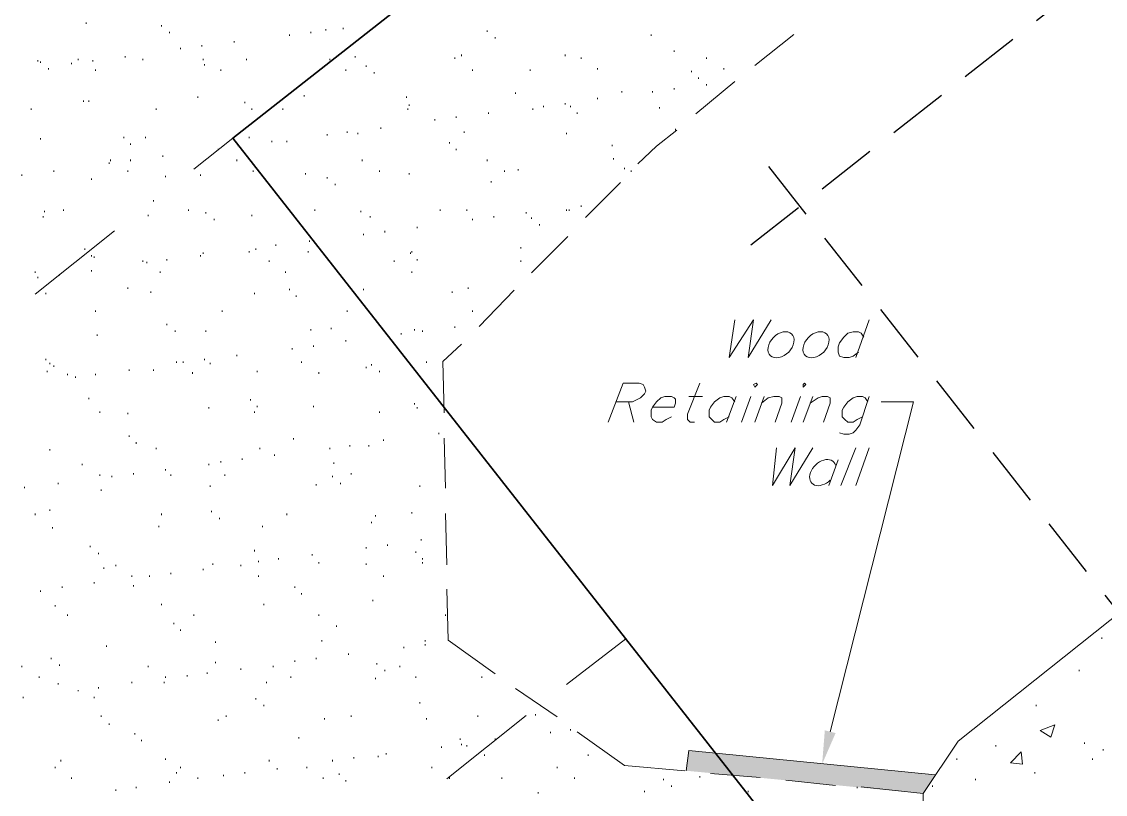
# Model space of a CAD drawing. Header units: inches. Extents: x 10 to 486, y 7 to 426.
# Drawn here: x 46.1 to 99.8, y 120.3 to 158.6 of the extents above; entities that cross this region are included whole.
import ezdxf

# ---------------------------------------------------------------- set-up
doc = ezdxf.new("R2010")
doc.units = ezdxf.units.IN
doc.header["$LTSCALE"] = 3
doc.header["$MEASUREMENT"] = 0
doc.linetypes.add('DASHEDX2', pattern=[1.5, 1, -0.5])
doc.layers.add('Building Setbacks', color=1, linetype='DASHEDX2')
doc.layers.add('PDF_Solid Fills', color=7, linetype='Continuous')
doc.layers.add('PDF_Geometry', color=7, linetype='Continuous', true_color=0x999999)

msp = doc.modelspace()

# ---------------------------------------------------------------- linework, layer by layer
at = {"layer": 'Building Setbacks'}
for points in [[(82.279, 147.535), (358.622, 364.348)], [(83.145, 151.408), (176.582, 32.411)]]:
    msp.add_lwpolyline(points, dxfattribs=at)
at = {"layer": 'PDF_Geometry', "color": 7, "lineweight": 35}
msp.add_lwpolyline([(152.877, 30.217), (376.677, 27.083), (379.477, 363.817), (346.277, 380.083), (56.61, 152.817)], close=True, dxfattribs=at)
at = {"layer": 'PDF_Geometry', "lineweight": 13}
for points in [[(49.344, 158.55), (49.344, 158.483)], [(53.077, 158.417), (53.077, 158.35)], [(53.477, 158.083), (53.477, 158.017)], [(59.41, 157.95), (59.41, 157.883)], [(60.477, 158.083), (60.477, 158.017)], [(61.21, 158.217), (61.21, 158.15)], [(62.077, 158.283), (62.077, 158.217)], [(69.21, 158.15), (69.21, 158.083)], [(77.343, 157.95), (77.343, 157.883)], [(84.41, 157.95), (82.477, 156.417)], [(55.077, 157.417), (55.077, 157.35)], [(56.677, 157.617), (56.677, 157.55)], [(69.61, 157.817), (69.61, 157.75)], [(51.277, 156.883), (51.277, 156.817)], [(54.01, 157.283), (54.01, 157.217)], [(62.677, 156.883), (62.677, 156.817)], [(67.61, 156.817), (67.61, 156.75)], [(67.943, 156.95), (67.943, 156.883)], [(73.077, 156.95), (73.077, 156.883)], [(73.877, 156.817), (73.877, 156.75)], [(78.477, 157.15), (78.477, 157.083)], [(80.077, 156.817), (80.077, 156.75)], [(46.944, 156.683), (46.944, 156.617)], [(47.077, 156.617), (47.077, 156.55)], [(47.477, 156.283), (47.477, 156.217)], [(48.61, 156.55), (48.61, 156.483)], [(48.944, 156.75), (48.944, 156.683)], [(49.677, 156.683), (49.677, 156.617)], [(52.144, 156.75), (52.144, 156.683)], [(55.143, 156.75), (55.143, 156.683)], [(55.21, 156.483), (55.21, 156.417)], [(57.277, 156.75), (57.277, 156.683)], [(61.41, 156.75), (61.41, 156.683)], [(63.21, 156.417), (63.21, 156.35)], [(74.677, 156.283), (74.677, 156.217)], [(80.943, 156.283), (80.943, 156.217)], [(49.81, 156.217), (49.81, 156.15)], [(56.01, 156.217), (56.01, 156.15)], [(62.21, 156.217), (62.21, 156.15)], [(63.61, 156.083), (63.61, 156.017)], [(68.477, 156.217), (68.477, 156.15)], [(71.343, 156.217), (71.343, 156.15)], [(79.343, 156.15), (79.343, 156.083)], [(79.677, 155.817), (79.677, 155.75)], [(78.477, 155.283), (78.477, 155.217)], [(81.477, 155.617), (79.543, 154.017)], [(80.077, 155.483), (80.077, 155.417)], [(49.21, 154.683), (49.21, 154.617)], [(49.477, 154.683), (49.477, 154.617)], [(54.877, 154.883), (54.877, 154.817)], [(60.143, 154.95), (60.143, 154.883)], [(65.21, 154.883), (65.21, 154.817)], [(70.61, 155.083), (70.61, 155.017)], [(74.677, 154.817), (74.677, 154.75)], [(75.877, 155.15), (75.877, 155.083)], [(77.41, 155.15), (77.41, 155.083)], [(46.61, 154.283), (46.61, 154.217)], [(52.81, 154.283), (52.81, 154.217)], [(57.21, 154.617), (57.21, 154.55)], [(57.543, 154.283), (57.543, 154.217)], [(59.077, 154.283), (59.077, 154.217)], [(65.277, 154.283), (65.277, 154.217)], [(65.343, 154.483), (65.343, 154.417)], [(71.477, 154.283), (71.477, 154.217)], [(72.01, 154.417), (72.01, 154.35)], [(73.077, 154.55), (73.077, 154.483)], [(73.343, 154.417), (73.343, 154.35)], [(77.743, 154.35), (77.743, 154.283)], [(66.61, 153.75), (66.61, 153.683)], [(67.677, 153.883), (67.677, 153.817)], [(69.277, 154.083), (69.277, 154.017)], [(73.677, 154.083), (73.677, 154.017)], [(62.277, 153.15), (62.277, 153.083)], [(62.81, 153.083), (62.81, 153.017)], [(63.943, 153.35), (63.943, 153.283)], [(68.077, 153.15), (68.077, 153.083)], [(73.143, 153.083), (73.143, 153.017)], [(78.61, 153.217), (77.61, 152.417), (76.677, 151.55)], [(78.543, 153.283), (78.543, 153.217)], [(47.077, 152.817), (47.077, 152.75)], [(51.21, 152.883), (51.21, 152.817)], [(51.544, 152.55), (51.544, 152.483)], [(52.277, 152.883), (52.277, 152.817)], [(57.41, 152.883), (57.41, 152.817)], [(58.543, 152.683), (58.543, 152.617)], [(59.277, 152.683), (59.277, 152.617)], [(61.277, 153.017), (61.277, 152.95)], [(67.343, 152.617), (67.343, 152.55)], [(55.877, 152.283), (55.877, 152.217)], [(56.877, 152.483), (56.877, 152.417)], [(67.677, 152.283), (67.677, 152.217)], [(75.41, 152.483), (75.41, 152.417)], [(50.477, 151.617), (50.477, 151.55)], [(50.544, 151.75), (50.544, 151.683)], [(51.544, 151.75), (51.544, 151.683)], [(53.143, 151.95), (53.143, 151.883)], [(56.81, 151.75), (56.81, 151.683)], [(63.01, 151.75), (63.01, 151.683)], [(69.21, 151.75), (69.21, 151.683)], [(75.477, 151.817), (75.477, 151.75)], [(46.144, 151.017), (46.144, 150.95)], [(47.744, 151.217), (47.744, 151.15)], [(51.41, 151.217), (51.41, 151.15)], [(53.277, 150.95), (53.277, 150.883)], [(55.01, 151.017), (55.01, 150.95)], [(57.61, 151.217), (57.61, 151.15)], [(60.21, 151.083), (60.21, 151.017)], [(63.877, 151.217), (63.877, 151.15)], [(65.343, 151.083), (65.343, 151.017)], [(70.077, 151.217), (70.077, 151.15)], [(70.743, 151.283), (70.743, 151.217)], [(76.01, 151.35), (76.01, 151.283)], [(76.343, 151.217), (76.343, 151.15)], [(49.61, 150.817), (49.61, 150.75)], [(61.277, 150.883), (61.277, 150.817)], [(61.677, 150.55), (61.677, 150.483)], [(69.41, 150.683), (69.41, 150.617)], [(75.81, 150.617), (74.077, 148.883)], [(73.877, 149.483), (73.877, 149.417)], [(47.21, 148.95), (47.21, 148.883)], [(47.277, 149.217), (47.277, 149.15)], [(48.21, 149.283), (48.21, 149.217)], [(52.41, 149.017), (52.41, 148.95)], [(54.41, 149.283), (54.41, 149.217)], [(55.277, 149.15), (55.277, 149.083)], [(55.677, 148.817), (55.677, 148.75)], [(57.543, 149.017), (57.543, 148.95)], [(60.677, 149.283), (60.677, 149.217)], [(62.943, 149.217), (62.943, 149.15)], [(63.41, 148.95), (63.41, 148.883)], [(66.877, 149.283), (66.877, 149.217)], [(68.21, 149.283), (68.21, 149.217)], [(68.477, 148.817), (68.477, 148.75)], [(69.543, 148.95), (69.543, 148.883)], [(71.143, 149.15), (71.143, 149.083)], [(71.41, 148.883), (71.41, 148.817)], [(73.143, 149.283), (73.143, 149.217)], [(73.277, 149.283), (73.277, 149.217)], [(64.143, 148.217), (64.143, 148.15)], [(65.743, 148.417), (65.743, 148.35)], [(71.81, 148.55), (71.81, 148.483)], [(60.41, 147.75), (60.41, 147.683)], [(63.077, 148.083), (63.077, 148.017)], [(73.21, 147.95), (71.41, 146.15)], [(49.277, 147.35), (49.277, 147.283)], [(55.143, 147.15), (55.143, 147.083)], [(57.41, 147.217), (57.41, 147.15)], [(57.743, 147.35), (57.743, 147.283)], [(58.743, 147.55), (58.743, 147.483)], [(60.343, 147.217), (60.343, 147.15)], [(65.41, 147.15), (65.41, 147.083)], [(65.477, 147.217), (65.477, 147.15)], [(70.877, 147.417), (70.877, 147.35)], [(49.61, 147.017), (49.61, 146.95)], [(49.744, 146.95), (49.744, 146.883)], [(52.144, 146.75), (52.144, 146.683)], [(52.344, 146.683), (52.344, 146.617)], [(53.343, 146.817), (53.343, 146.75)], [(55.01, 147.017), (55.01, 146.95)], [(58.41, 146.75), (58.41, 146.683)], [(64.61, 146.75), (64.61, 146.683)], [(65.743, 146.817), (65.743, 146.75)], [(70.877, 146.75), (70.877, 146.683)], [(46.81, 146.217), (46.81, 146.15)], [(48.01, 146.083), (48.01, 146.017)], [(49.61, 146.283), (49.61, 146.217)], [(53.01, 146.217), (53.01, 146.15)], [(59.21, 146.217), (59.21, 146.15)], [(65.477, 146.217), (65.477, 146.15)], [(46.944, 145.95), (46.944, 145.883)], [(47.344, 145.15), (47.344, 145.083)], [(51.41, 145.417), (51.41, 145.35)], [(52.544, 145.217), (52.544, 145.15)], [(57.677, 145.15), (57.677, 145.083)], [(59.41, 145.35), (59.41, 145.283)], [(59.743, 145.017), (59.743, 144.95)], [(63.077, 145.35), (63.077, 145.283)], [(67.477, 145.217), (67.477, 145.15)], [(68.277, 145.417), (68.277, 145.35)], [(70.543, 145.283), (68.81, 143.483)], [(49.81, 144.283), (49.81, 144.217)], [(56.077, 144.283), (56.077, 144.217)], [(62.277, 144.283), (62.277, 144.217)], [(68.477, 144.283), (68.477, 144.217)], [(53.343, 143.617), (53.343, 143.55)], [(61.477, 143.417), (61.477, 143.35)], [(67.61, 143.483), (67.61, 143.417)], [(49.877, 143.083), (49.877, 143.017)], [(53.743, 143.283), (53.743, 143.217)], [(55.277, 143.283), (55.277, 143.217)], [(60.477, 143.35), (60.477, 143.283)], [(64.943, 143.15), (64.943, 143.083)], [(65.61, 143.35), (65.61, 143.283)], [(66.01, 143.283), (66.01, 143.217)], [(59.543, 142.417), (59.543, 142.35)], [(60.61, 142.55), (60.61, 142.483)], [(62.21, 142.817), (62.21, 142.75)], [(67.943, 142.617), (67.01, 141.75), (67.077, 139.217)], [(47.344, 141.883), (47.344, 141.817)], [(55.21, 141.883), (55.21, 141.817)], [(56.81, 142.083), (56.81, 142.017)], [(47.41, 141.283), (47.41, 141.217)], [(47.544, 141.683), (47.544, 141.617)], [(47.744, 141.55), (47.744, 141.483)], [(51.477, 141.35), (51.477, 141.283)], [(52.677, 141.35), (52.677, 141.283)], [(53.81, 141.75), (53.81, 141.683)], [(54.143, 141.75), (54.143, 141.683)], [(55.477, 141.683), (55.477, 141.617)], [(57.81, 141.283), (57.81, 141.217)], [(60.01, 141.75), (60.01, 141.683)], [(63.21, 141.483), (63.21, 141.417)], [(63.477, 141.617), (63.477, 141.55)], [(63.877, 141.283), (63.877, 141.217)], [(66.21, 141.75), (66.21, 141.683)], [(48.41, 141.15), (48.41, 141.083)], [(48.81, 141.017), (48.81, 140.95)], [(49.81, 141.15), (49.81, 141.083)], [(54.61, 141.217), (54.61, 141.15)], [(60.877, 141.217), (60.877, 141.15)], [(49.477, 139.95), (49.477, 139.883)], [(57.477, 139.883), (57.477, 139.817)], [(65.61, 139.683), (65.61, 139.617)], [(50.01, 139.283), (50.01, 139.217)], [(51.41, 139.217), (51.41, 139.15)], [(55.41, 139.483), (55.41, 139.417)], [(57.677, 139.283), (57.677, 139.217)], [(57.81, 139.55), (57.81, 139.483)], [(60.61, 139.55), (60.61, 139.483)], [(63.877, 139.283), (63.877, 139.217)], [(65.743, 139.483), (65.743, 139.417)], [(51.477, 138.083), (51.477, 138.017)], [(66.81, 138.217), (66.81, 138.15)], [(51.81, 137.75), (51.81, 137.683)], [(52.81, 137.483), (52.81, 137.417)], [(57.943, 137.483), (57.943, 137.417)], [(59.61, 137.95), (59.61, 137.883)], [(61.41, 137.483), (61.41, 137.417)], [(62.41, 137.617), (62.41, 137.55)], [(63.343, 137.617), (63.343, 137.55)], [(64.077, 137.883), (64.077, 137.817)], [(67.077, 137.95), (67.143, 135.483)], [(47.544, 137.417), (47.544, 137.35)], [(57.077, 136.95), (57.077, 136.883)], [(58.677, 137.15), (58.677, 137.083)], [(49.144, 136.683), (49.144, 136.617)], [(53.277, 136.417), (53.277, 136.35)], [(55.41, 136.683), (55.41, 136.617)], [(56.01, 136.817), (56.01, 136.75)], [(61.61, 136.75), (61.61, 136.683)], [(50.01, 136.15), (50.01, 136.083)], [(50.61, 136.083), (50.61, 136.017)], [(51.677, 136.217), (51.677, 136.15)], [(53.543, 136.15), (53.543, 136.083)], [(56.21, 136.15), (56.21, 136.083)], [(61.543, 136.083), (61.543, 136.017)], [(62.477, 136.217), (62.477, 136.15)], [(46.277, 135.55), (46.277, 135.483)], [(47.944, 135.75), (47.944, 135.683)], [(50.077, 135.417), (50.077, 135.35)], [(55.477, 135.617), (55.477, 135.55)], [(60.743, 135.683), (60.743, 135.617)], [(61.943, 135.75), (61.943, 135.683)], [(65.877, 135.617), (65.877, 135.55)], [(47.544, 134.417), (47.544, 134.35)], [(55.543, 134.35), (55.543, 134.283)], [(65.477, 134.283), (65.477, 134.217)], [(46.81, 134.217), (46.81, 134.15)], [(53.077, 134.217), (53.077, 134.15)], [(55.943, 134.017), (55.943, 133.95)], [(59.277, 134.217), (59.277, 134.15)], [(63.477, 133.817), (63.477, 133.75)], [(63.677, 134.15), (63.677, 134.083)], [(67.143, 134.217), (67.21, 131.683)], [(47.677, 133.55), (47.677, 133.483)], [(52.943, 133.617), (52.943, 133.55)], [(58.077, 133.617), (58.077, 133.55)], [(64.277, 132.683), (64.277, 132.617)], [(65.943, 132.95), (65.943, 132.883)], [(49.544, 132.617), (49.544, 132.55)], [(49.944, 132.283), (49.944, 132.217)], [(57.677, 132.417), (57.677, 132.35)], [(60.543, 132.217), (60.543, 132.15)], [(63.21, 132.55), (63.21, 132.483)], [(65.677, 132.35), (65.677, 132.283)], [(50.81, 131.683), (50.81, 131.617)], [(55.61, 131.75), (55.61, 131.683)], [(57.01, 131.683), (57.01, 131.617)], [(57.877, 131.883), (57.877, 131.817)], [(58.877, 132.017), (58.877, 131.95)], [(60.877, 131.817), (60.877, 131.75)], [(63.21, 131.75), (63.21, 131.683)], [(66.01, 132.017), (66.01, 131.95)], [(66.01, 131.817), (66.01, 131.75)], [(50.21, 131.55), (50.21, 131.483)], [(51.61, 131.15), (51.61, 131.083)], [(52.477, 131.15), (52.477, 131.083)], [(53.543, 131.283), (53.543, 131.217)], [(55.143, 131.483), (55.143, 131.417)], [(57.877, 131.15), (57.877, 131.083)], [(64.077, 131.15), (64.077, 131.083)], [(48.144, 130.617), (48.144, 130.55)], [(49.744, 130.817), (49.744, 130.75)], [(51.677, 130.683), (51.677, 130.617)], [(59.677, 130.617), (59.677, 130.55)], [(47.077, 130.417), (47.077, 130.35)], [(60.01, 130.283), (60.01, 130.217)], [(67.21, 130.483), (67.277, 127.95), (69.61, 126.283)], [(47.81, 129.683), (47.81, 129.617)], [(53.077, 129.75), (53.077, 129.683)], [(58.143, 129.75), (58.143, 129.683)], [(63.543, 129.95), (63.543, 129.883)], [(48.41, 129.217), (48.41, 129.15)], [(54.677, 129.217), (54.677, 129.15)], [(60.877, 129.217), (60.877, 129.15)], [(67.143, 129.217), (67.143, 129.15)], [(53.677, 128.817), (53.677, 128.75)], [(54.01, 128.483), (54.01, 128.417)], [(61.743, 128.683), (61.743, 128.617)], [(55.743, 127.883), (55.743, 127.817)], [(61.01, 127.95), (61.01, 127.883)], [(66.143, 127.95), (66.143, 127.883)], [(99.677, 128.083), (99.677, 128.017)], [(50.344, 127.683), (50.344, 127.617)], [(62.343, 127.283), (62.343, 127.217)], [(65.077, 127.617), (65.077, 127.55)], [(66.143, 127.75), (66.143, 127.683)], [(47.61, 127.083), (47.61, 127.017)], [(48.01, 126.75), (48.01, 126.683)], [(55.743, 126.883), (55.743, 126.817)], [(59.677, 126.95), (59.677, 126.883)], [(60.743, 127.083), (60.743, 127.017)], [(63.743, 126.817), (63.743, 126.75)], [(46.144, 126.683), (46.144, 126.617)], [(52.41, 126.683), (52.41, 126.617)], [(54.343, 126.217), (54.343, 126.15)], [(55.343, 126.35), (55.343, 126.283)], [(57.01, 126.55), (57.01, 126.483)], [(58.61, 126.683), (58.61, 126.617)], [(64.143, 126.483), (64.143, 126.417)], [(64.877, 126.683), (64.877, 126.617)], [(98.543, 126.483), (98.543, 126.417)], [(47.01, 126.15), (47.01, 126.083)], [(47.944, 125.817), (47.944, 125.75)], [(51.61, 125.883), (51.61, 125.817)], [(53.21, 125.883), (53.21, 125.817)], [(53.277, 126.15), (53.277, 126.083)], [(58.277, 125.883), (58.277, 125.817)], [(59.477, 126.15), (59.477, 126.083)], [(63.677, 126.083), (63.677, 126.017)], [(65.677, 126.15), (65.677, 126.083)], [(68.943, 126.15), (68.943, 126.083)], [(46.21, 125.15), (46.21, 125.083)], [(48.944, 125.483), (48.944, 125.417)], [(49.744, 125.15), (49.744, 125.083)], [(49.944, 125.617), (49.944, 125.55)], [(70.61, 125.55), (72.677, 124.15)], [(57.743, 125.083), (57.743, 125.017)], [(58.143, 124.75), (58.143, 124.683)], [(65.877, 124.883), (65.877, 124.817)], [(96.41, 124.75), (96.41, 124.683)], [(50.077, 124.217), (50.077, 124.15)], [(56.277, 124.217), (56.277, 124.15)], [(61.143, 124.083), (61.143, 124.017)], [(62.477, 124.217), (62.477, 124.15)], [(66.21, 124.083), (66.21, 124.017)], [(68.743, 124.217), (68.743, 124.15)], [(71.61, 124.283), (71.61, 124.217)], [(50.477, 123.817), (50.477, 123.75)], [(55.877, 124.017), (55.877, 123.95)], [(73.343, 123.55), (73.343, 123.483)], [(51.744, 123.35), (51.744, 123.283)], [(52.077, 123.017), (52.077, 122.95)], [(59.877, 123.15), (59.877, 123.083)], [(67.877, 123.083), (67.877, 123.017)], [(69.61, 123.083), (69.61, 123.017)], [(72.343, 123.417), (72.343, 123.35)], [(73.677, 123.417), (76.01, 121.75), (79.01, 121.483)], [(66.943, 122.683), (66.943, 122.617)], [(67.943, 122.817), (67.943, 122.75)], [(68.21, 122.75), (68.21, 122.683)], [(94.41, 122.75), (94.41, 122.683)], [(98.81, 122.883), (98.81, 122.817)], [(99.743, 122.55), (99.743, 122.483)], [(48.077, 122.017), (48.077, 121.95)], [(53.277, 122.083), (53.277, 122.017)], [(58.41, 122.017), (58.41, 121.95)], [(61.543, 122.017), (61.543, 121.95)], [(62.61, 122.15), (62.61, 122.083)], [(63.81, 122.217), (63.81, 122.15)], [(64.21, 122.35), (64.21, 122.283)], [(69.077, 122.283), (69.077, 122.217)], [(74.21, 122.283), (74.21, 122.217)], [(92.477, 122.083), (92.477, 122.017)], [(99.21, 122.083), (99.21, 122.017)], [(47.81, 121.683), (47.81, 121.617)], [(53.81, 121.417), (53.81, 121.35)], [(54.01, 121.683), (54.01, 121.617)], [(57.21, 121.417), (57.21, 121.35)], [(58.81, 121.617), (58.81, 121.55)], [(60.277, 121.683), (60.277, 121.617)], [(66.477, 121.683), (66.477, 121.617)], [(72.677, 121.683), (72.677, 121.617)], [(96.343, 121.417), (96.343, 121.35)], [(48.61, 121.15), (48.61, 121.083)], [(53.477, 120.95), (53.477, 120.883)], [(54.877, 121.15), (54.877, 121.083)], [(56.143, 121.283), (56.143, 121.217)], [(61.077, 121.15), (61.077, 121.083)], [(61.877, 121.35), (61.877, 121.283)], [(62.21, 121.017), (62.21, 120.95)], [(67.343, 121.15), (67.343, 121.083)], [(69.943, 121.15), (69.943, 121.083)], [(73.543, 121.15), (73.543, 121.083)], [(77.943, 121.083), (77.943, 121.017)], [(79.743, 121.217), (79.743, 121.15)], [(80.277, 121.35), (82.743, 121.15)], [(84.01, 121.017), (86.477, 120.75)], [(93.41, 121.083), (93.41, 121.017)], [(50.81, 120.55), (50.81, 120.483)], [(51.81, 120.683), (51.81, 120.617)], [(71.743, 120.417), (71.743, 120.35)], [(77.01, 120.483), (77.01, 120.417)], [(78.343, 120.75), (78.343, 120.683)], [(82.143, 120.483), (82.143, 120.417)], [(87.543, 120.683), (87.543, 120.617)], [(87.743, 120.683), (90.81, 120.35)], [(91.277, 120.75), (91.277, 120.683)]]:
    msp.add_lwpolyline(points, dxfattribs=at)
at = {"layer": 'PDF_Geometry', "color": 7, "lineweight": 13}
for points in [[(54.677, 151.283), (56.61, 152.817)], [(52.677, 149.75), (52.677, 149.683)], [(46.81, 145.083), (50.744, 148.217)], [(76.077, 128.017), (73.143, 125.75)], [(71.143, 124.217), (67.21, 121.083)]]:
    msp.add_lwpolyline(points, dxfattribs=at)
at = {"layer": 'PDF_Geometry', "color": 8, "lineweight": 13, "true_color": 0x767676}
for points in [[(81.477, 143.817), (81.21, 141.95), (82.41, 143.817), (82.143, 141.95), (83.277, 143.817)], [(88.143, 143.817), (87.477, 141.95)], [(87.877, 142.95), (87.743, 143.15), (87.61, 143.217), (87.343, 143.217), (87.077, 143.15), (86.877, 142.95), (86.677, 142.683), (86.61, 142.483), (86.61, 142.217), (86.677, 142.017), (86.877, 141.95), (87.143, 141.95), (87.343, 142.017), (87.61, 142.217)], [(75.21, 138.75), (75.943, 140.683), (76.743, 140.683), (76.943, 140.617), (77.01, 140.483), (77.077, 140.283), (77.01, 140.15), (76.81, 139.95), (76.677, 139.883), (76.41, 139.75), (75.61, 139.75)], [(79.743, 140.683), (79.143, 139.15), (79.143, 138.883), (79.277, 138.75), (79.477, 138.75)], [(76.21, 139.75), (76.477, 138.75)], [(77.41, 139.483), (78.477, 139.483), (78.543, 139.683), (78.543, 139.883), (78.477, 139.95), (78.343, 140.017), (78.01, 140.017), (77.81, 139.95), (77.61, 139.75), (77.41, 139.483), (77.343, 139.35), (77.343, 139.017), (77.41, 138.883), (77.61, 138.75), (77.877, 138.75), (78.077, 138.883), (78.343, 139.017)], [(79.21, 140.017), (79.877, 140.017)], [(81.477, 139.75), (81.343, 139.95), (81.21, 140.017), (80.943, 140.017), (80.743, 139.95), (80.477, 139.75), (80.277, 139.483), (80.21, 139.35), (80.21, 139.017), (80.343, 138.883), (80.477, 138.75), (80.743, 138.75), (80.943, 138.883), (81.21, 139.017)], [(81.543, 140.017), (81.077, 138.75)], [(82.277, 140.017), (81.81, 138.75)], [(82.477, 138.75), (82.943, 140.017)], [(82.81, 139.683), (83.143, 139.95), (83.41, 140.017), (83.677, 140.017), (83.81, 139.95), (83.81, 139.683), (83.477, 138.75)], [(84.743, 140.017), (84.277, 138.75)], [(84.877, 138.75), (85.343, 140.017)], [(85.21, 139.683), (85.61, 139.95), (85.81, 140.017), (86.077, 140.017), (86.21, 139.95), (86.21, 139.683), (85.877, 138.75)], [(86.21, 123.417), (90.343, 139.75), (88.743, 139.75)], [(88.143, 140.017), (87.677, 138.617), (87.477, 138.35), (87.343, 138.217), (87.143, 138.15), (86.877, 138.15), (86.677, 138.217)], [(88.077, 139.75), (87.943, 139.95), (87.81, 140.017), (87.543, 140.017), (87.343, 139.95), (87.077, 139.75), (86.877, 139.483), (86.81, 139.35), (86.81, 139.017), (86.943, 138.883), (87.077, 138.75), (87.343, 138.75), (87.543, 138.883), (87.81, 139.017)], [(83.543, 137.483), (83.343, 135.617), (84.477, 137.483), (84.21, 135.617), (85.343, 137.483)], [(86.743, 135.617), (87.477, 137.483)], [(87.477, 135.617), (88.143, 137.483)], [(86.61, 136.883), (86.143, 135.617)]]:
    msp.add_lwpolyline(points, dxfattribs=at)
for points in [[(82.41, 140.617), (82.477, 140.483), (82.61, 140.617), (82.543, 140.683)], [(84.877, 140.617), (84.877, 140.483), (85.01, 140.617), (84.943, 140.683)]]:
    msp.add_lwpolyline(points, close=True, dxfattribs=at)
at = {"layer": 'PDF_Geometry', "lineweight": 13}
for points in [[(101.743, 130.217), (101.61, 130.15), (92.543, 122.95), (90.81, 120.35), (90.743, 116.417), (91.477, 108.75), (92.21, 107.617), (101.543, 107.483)], [(97.343, 123.75), (97.143, 123.15), (96.61, 123.483)], [(95.677, 122.417), (95.743, 121.817), (95.143, 121.883)]]:
    msp.add_lwpolyline(points, close=True, dxfattribs=at)
at = {"layer": 'PDF_Geometry', "color": 9, "lineweight": 13, "true_color": 0xbbbbbb}
msp.add_lwpolyline([(79.077, 121.483), (79.21, 122.483), (91.41, 121.283)], dxfattribs=at)
at = {"layer": 'PDF_Geometry', "color": 8, "lineweight": 13, "true_color": 0x767676}
for centre, major_axis, ratio, start_param, end_param in [((83.774, 142.581), (0.533, 0.533), 0.693889, 0.805404, 7.088589), ((85.507, 142.581), (0.533, 0.533), 0.693889, 0.8054033749814957, 7.088588682161082), ((85.842, 136.25), (0.542, 0.53), 0.686133, 5.925031, 11.003657)]:
    msp.add_ellipse(centre, major_axis=major_axis, ratio=ratio, start_param=start_param, end_param=end_param, dxfattribs=at)
at = {"layer": 'PDF_Solid Fills', "color": 8, "lineweight": 13, "true_color": 0x767676, "transparency": 33554559}
msp.add_solid([(86.477, 123.35), (85.81, 121.817), (85.943, 123.483)], dxfattribs=at)
at = {"layer": 'PDF_Solid Fills', "color": 253, "lineweight": 13, "true_color": 0x999999, "transparency": 33554559}
for points in [[(79.21, 122.483), (79.077, 121.483), (89.41, 121.483)], [(79.077, 121.483), (81.21, 121.283), (91.41, 121.283)], [(79.077, 121.483), (89.41, 121.483), (91.41, 121.283)], [(81.21, 121.283), (91.41, 121.283), (90.81, 120.35)]]:
    msp.add_solid(points, dxfattribs=at)

doc.saveas('drawing.dxf')
